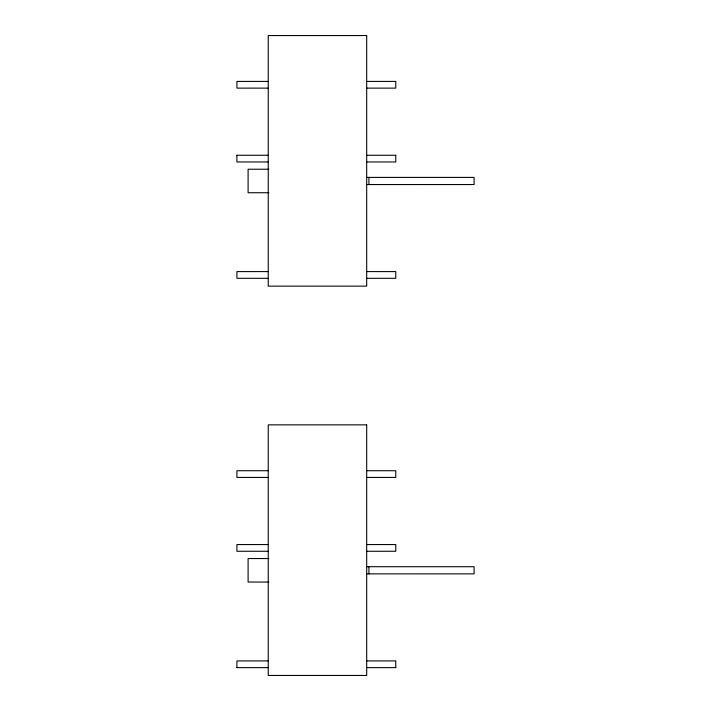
<?xml version="1.0" encoding="UTF-8"?>
<svg xmlns="http://www.w3.org/2000/svg" width="711" height="711" viewBox="0 0 711 711"><rect width="100%" height="100%" fill="white"/><g stroke="black" fill="none" stroke-linecap="round" stroke-linejoin="round"><path stroke-width="1.07" d="M268.02 81.418L236.914 81.418L236.914 88.12L268.02 88.128M366.894 81.418L395.769 81.418L395.769 88.12L366.894 88.128M236.914 155.256L268.02 155.256M366.894 155.256L395.769 155.256M268.02 161.966L236.914 161.966L236.914 155.256M366.894 161.966L395.769 161.966L395.769 155.256M268.909 169.236L248.103 169.236L248.103 192.725L268.909 192.725M366.476 177.403L474.086 177.403L474.086 184.549L366.476 184.558M268.02 271.593L236.914 271.593L236.914 278.303L268.02 278.312M366.894 271.593L395.769 271.593L395.769 278.303L366.894 278.312M268.02 470.726L236.914 470.726L236.914 477.428L268.02 477.437M366.894 470.726L395.769 470.726L395.769 477.428L366.894 477.437M268.02 544.564L236.914 544.564L236.914 551.265L268.02 551.274M366.894 544.564L395.769 544.564L395.769 551.265L366.894 551.274M268.909 558.544L248.103 558.544L248.103 582.042L268.909 582.042M366.476 566.711L474.086 566.711L474.086 573.866L366.476 573.875M268.02 660.91L236.914 660.91L236.914 667.611M366.894 660.91L395.769 660.91L395.769 667.611M236.914 667.62L268.02 667.62M366.894 667.62L395.769 667.62M368.92 177.412L368.92 184.549M368.92 566.729L368.92 573.857M366.689 35.55L268.243 35.55L268.243 286.142L366.689 286.142L366.689 35.55M366.689 424.858L268.243 424.858L268.243 675.45L366.689 675.45L366.689 424.858"/></g></svg>
